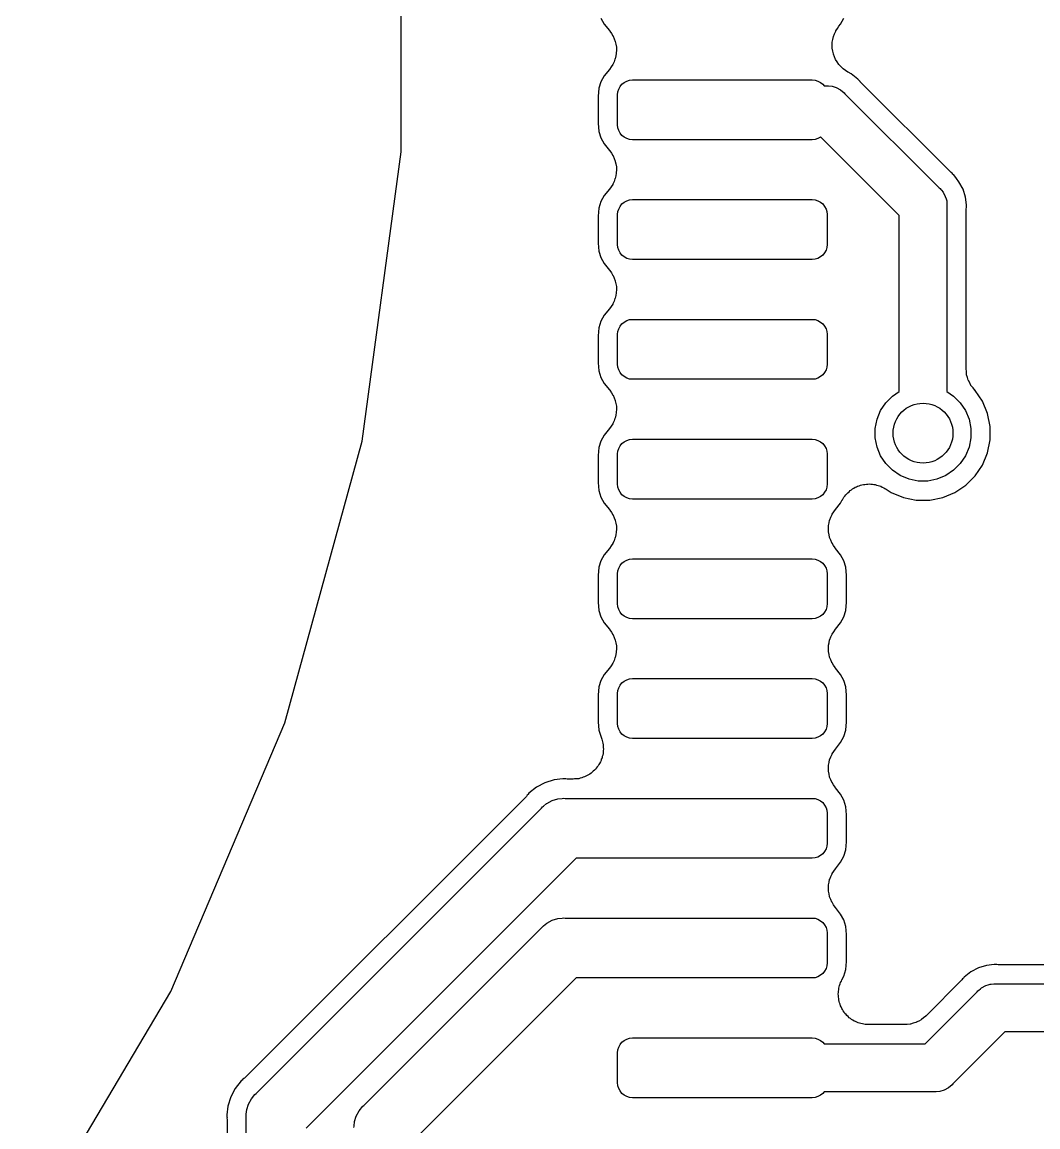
# Model space of a CAD drawing. Extents: x 115.8 to 161.5, y -138.1 to -92.5.
# Drawn here: x 146.189 to 150.429, y -119.947 to -115.334 of the extents above; entities that cross this region are included whole.
import ezdxf

# ---------------------------------------------------------------- set-up
doc = ezdxf.new("R2010")
doc.units = 0
doc.layers.add('BLACK', color=7, linetype='CONTINUOUS')

msp = doc.modelspace()

# ---------------------------------------------------------------- linework, layer by layer
at = {"layer": 'BLACK', "linetype": 'CONTINUOUS'}
for p, q in [((147.771, -115.875), (147.771, -114.655)), ((148.605, -115.317), (148.619, -115.342)), ((149.606, -115.342), (149.62, -115.317)), ((148.619, -115.342), (148.641, -115.369)), ((148.641, -115.369), (148.642, -115.37)), ((148.642, -115.37), (148.642, -115.37)), ((148.642, -115.37), (148.642, -115.37)), ((148.642, -115.37), (148.642, -115.371)), ((148.642, -115.371), (148.649, -115.381)), ((148.649, -115.381), (148.655, -115.391)), ((149.576, -115.393), (149.581, -115.382)), ((149.581, -115.382), (149.586, -115.371)), ((149.586, -115.37), (149.593, -115.36)), ((149.586, -115.371), (149.586, -115.37)), ((149.586, -115.371), (149.586, -115.371)), ((149.593, -115.36), (149.599, -115.35)), ((149.599, -115.35), (149.606, -115.342)), ((148.655, -115.391), (148.656, -115.391)), ((148.656, -115.391), (148.656, -115.392)), ((148.656, -115.392), (148.66, -115.403)), ((148.66, -115.403), (148.665, -115.414)), ((148.665, -115.414), (148.665, -115.414)), ((148.665, -115.414), (148.665, -115.415)), ((148.665, -115.415), (148.667, -115.426)), ((148.667, -115.426), (148.67, -115.438)), ((149.571, -115.417), (149.574, -115.406)), ((149.571, -115.418), (149.571, -115.417)), ((149.571, -115.43), (149.571, -115.418)), ((149.571, -115.418), (149.571, -115.418)), ((149.574, -115.406), (149.576, -115.394)), ((149.576, -115.394), (149.576, -115.393)), ((149.576, -115.393), (149.576, -115.393)), ((148.667, -115.475), (148.665, -115.487)), ((148.669, -115.464), (148.667, -115.475)), ((148.67, -115.451), (148.669, -115.463)), ((148.669, -115.463), (148.669, -115.463)), ((148.669, -115.463), (148.669, -115.464)), ((148.67, -115.438), (148.67, -115.438)), ((148.67, -115.438), (148.67, -115.439)), ((148.67, -115.439), (148.67, -115.451)), ((149.571, -115.442), (149.571, -115.43)), ((149.571, -115.443), (149.571, -115.442)), ((149.571, -115.442), (149.571, -115.442)), ((149.573, -115.455), (149.571, -115.443)), ((149.576, -115.466), (149.573, -115.455)), ((149.576, -115.467), (149.576, -115.466)), ((149.58, -115.478), (149.576, -115.467)), ((149.576, -115.467), (149.576, -115.467)), ((148.648, -115.521), (148.641, -115.531)), ((148.655, -115.511), (148.648, -115.521)), ((148.66, -115.499), (148.655, -115.51)), ((148.655, -115.51), (148.655, -115.51)), ((148.655, -115.51), (148.655, -115.511)), ((148.664, -115.488), (148.66, -115.499)), ((148.665, -115.487), (148.664, -115.488)), ((148.664, -115.488), (148.664, -115.488)), ((149.585, -115.489), (149.58, -115.478)), ((149.585, -115.49), (149.585, -115.489)), ((149.592, -115.5), (149.585, -115.49)), ((149.585, -115.49), (149.585, -115.49)), ((149.598, -115.51), (149.592, -115.5)), ((149.599, -115.51), (149.598, -115.51)), ((149.599, -115.511), (149.599, -115.51)), ((149.607, -115.519), (149.599, -115.511)), ((149.616, -115.528), (149.607, -115.519)), ((148.619, -115.558), (148.605, -115.583)), ((148.641, -115.531), (148.619, -115.558)), ((149.626, -115.535), (149.616, -115.528)), ((149.616, -115.528), (149.616, -115.528)), ((149.616, -115.528), (149.616, -115.528)), ((149.636, -115.542), (149.626, -115.535)), ((149.637, -115.542), (149.636, -115.542)), ((149.638, -115.543), (149.637, -115.542)), ((149.637, -115.542), (149.637, -115.542)), ((149.637, -115.542), (149.637, -115.542)), ((149.65, -115.55), (149.638, -115.543)), ((149.678, -115.572), (149.65, -115.55)), ((148.597, -115.61), (148.594, -115.644)), ((148.605, -115.583), (148.597, -115.61)), ((148.676, -115.625), (148.68, -115.614)), ((148.68, -115.614), (148.686, -115.603)), ((148.686, -115.603), (148.693, -115.593)), ((148.693, -115.593), (148.703, -115.586)), ((148.703, -115.586), (148.714, -115.58)), ((148.714, -115.58), (148.725, -115.576)), ((148.725, -115.576), (148.737, -115.575)), ((148.737, -115.575), (149.487, -115.575)), ((149.487, -115.575), (149.5, -115.576)), ((149.5, -115.576), (149.511, -115.58)), ((149.511, -115.58), (149.522, -115.586)), ((149.522, -115.586), (149.532, -115.593)), ((149.532, -115.593), (149.537, -115.6)), ((149.537, -115.6), (149.545, -115.6)), ((149.545, -115.6), (149.55, -115.6)), ((149.55, -115.6), (149.555, -115.6)), ((149.555, -115.6), (149.555, -115.6)), ((149.555, -115.6), (149.57, -115.601)), ((149.57, -115.601), (149.588, -115.607)), ((149.588, -115.607), (149.606, -115.616)), ((149.68, -115.574), (149.678, -115.572)), ((149.683, -115.578), (149.68, -115.574)), ((149.687, -115.582), (149.683, -115.578)), ((149.688, -115.583), (149.687, -115.582)), ((150.067, -115.962), (149.688, -115.583)), ((148.594, -115.644), (148.594, -115.756)), ((148.675, -115.637), (148.676, -115.625)), ((148.675, -115.762), (148.675, -115.637)), ((149.606, -115.616), (149.621, -115.629)), ((149.621, -115.629), (149.624, -115.633)), ((149.624, -115.633), (150.017, -116.026)), ((148.594, -115.756), (148.597, -115.79)), ((148.597, -115.79), (148.605, -115.817)), ((148.676, -115.775), (148.675, -115.762)), ((148.68, -115.786), (148.676, -115.775)), ((148.686, -115.797), (148.68, -115.786)), ((148.693, -115.807), (148.686, -115.797)), ((148.605, -115.817), (148.619, -115.842)), ((148.619, -115.842), (148.641, -115.869)), ((148.703, -115.814), (148.693, -115.807)), ((148.714, -115.82), (148.703, -115.814)), ((148.725, -115.824), (148.714, -115.82)), ((148.737, -115.825), (148.725, -115.824)), ((149.487, -115.825), (148.737, -115.825)), ((149.5, -115.824), (149.487, -115.825)), ((149.511, -115.82), (149.5, -115.824)), ((149.522, -115.814), (149.511, -115.82)), ((149.523, -115.814), (149.522, -115.814)), ((149.85, -116.141), (149.523, -115.814)), ((147.608, -117.083), (147.771, -115.875)), ((148.641, -115.869), (148.642, -115.87)), ((148.642, -115.87), (148.642, -115.87)), ((148.642, -115.87), (148.642, -115.87)), ((148.642, -115.87), (148.642, -115.871)), ((148.642, -115.871), (148.649, -115.881)), ((148.649, -115.881), (148.655, -115.891)), ((148.655, -115.891), (148.656, -115.891)), ((148.656, -115.891), (148.656, -115.892)), ((148.656, -115.892), (148.66, -115.903)), ((148.66, -115.903), (148.665, -115.914)), ((148.665, -115.914), (148.665, -115.914)), ((148.665, -115.914), (148.665, -115.915)), ((148.665, -115.915), (148.667, -115.926)), ((148.667, -115.926), (148.67, -115.938)), ((148.667, -115.975), (148.665, -115.987)), ((148.669, -115.964), (148.667, -115.975)), ((148.67, -115.951), (148.669, -115.963)), ((148.669, -115.963), (148.669, -115.963)), ((148.669, -115.963), (148.669, -115.964)), ((148.67, -115.938), (148.67, -115.938)), ((148.67, -115.938), (148.67, -115.939)), ((148.67, -115.939), (148.67, -115.951)), ((150.071, -115.965), (150.067, -115.962)), ((150.074, -115.969), (150.071, -115.965)), ((150.076, -115.97), (150.074, -115.969)), ((150.078, -115.972), (150.076, -115.97)), ((150.09, -115.987), (150.078, -115.972)), ((148.648, -116.021), (148.641, -116.031)), ((148.655, -116.011), (148.648, -116.021)), ((148.66, -115.999), (148.655, -116.01)), ((148.655, -116.01), (148.655, -116.01)), ((148.655, -116.01), (148.655, -116.011)), ((148.664, -115.988), (148.66, -115.999)), ((148.665, -115.987), (148.664, -115.988)), ((148.664, -115.988), (148.664, -115.988)), ((150.017, -116.026), (150.021, -116.029)), ((150.021, -116.029), (150.024, -116.033)), ((150.1, -116), (150.09, -115.987)), ((150.09, -115.987), (150.09, -115.987)), ((150.117, -116.031), (150.1, -116)), ((148.619, -116.058), (148.605, -116.083)), ((148.641, -116.031), (148.619, -116.058)), ((148.725, -116.076), (148.737, -116.075)), ((148.737, -116.075), (149.487, -116.075)), ((149.487, -116.075), (149.5, -116.076)), ((150.024, -116.033), (150.024, -116.033)), ((150.024, -116.033), (150.027, -116.036)), ((150.027, -116.036), (150.034, -116.044)), ((150.034, -116.044), (150.043, -116.062)), ((150.043, -116.062), (150.046, -116.071)), ((150.046, -116.071), (150.049, -116.08)), ((150.127, -116.065), (150.117, -116.031)), ((150.131, -116.097), (150.127, -116.065)), ((148.597, -116.11), (148.594, -116.144)), ((148.605, -116.083), (148.597, -116.11)), ((148.676, -116.125), (148.68, -116.114)), ((148.68, -116.114), (148.686, -116.103)), ((148.686, -116.103), (148.693, -116.093)), ((148.693, -116.093), (148.703, -116.086)), ((148.703, -116.086), (148.714, -116.08)), ((148.714, -116.08), (148.725, -116.076)), ((149.5, -116.076), (149.511, -116.08)), ((149.511, -116.08), (149.522, -116.086)), ((149.522, -116.086), (149.532, -116.093)), ((149.532, -116.093), (149.539, -116.103)), ((149.539, -116.103), (149.545, -116.114)), ((149.545, -116.114), (149.549, -116.125)), ((150.049, -116.08), (150.049, -116.08)), ((150.049, -116.08), (150.05, -116.095)), ((150.05, -116.095), (150.05, -116.095)), ((150.05, -116.095), (150.05, -116.1)), ((150.05, -116.1), (150.05, -116.105)), ((150.05, -116.105), (150.05, -116.876)), ((150.13, -116.113), (150.131, -116.108)), ((150.13, -116.115), (150.13, -116.113)), ((150.13, -116.781), (150.13, -116.115)), ((150.131, -116.1), (150.131, -116.097)), ((150.131, -116.097), (150.131, -116.097)), ((150.131, -116.103), (150.131, -116.1)), ((150.131, -116.108), (150.131, -116.103)), ((148.594, -116.144), (148.594, -116.256)), ((148.675, -116.137), (148.676, -116.125)), ((148.675, -116.262), (148.675, -116.137)), ((149.549, -116.125), (149.55, -116.137)), ((149.55, -116.137), (149.55, -116.262)), ((149.85, -116.876), (149.85, -116.141)), ((148.594, -116.256), (148.597, -116.29)), ((148.597, -116.29), (148.605, -116.317)), ((148.676, -116.275), (148.675, -116.262)), ((148.68, -116.286), (148.676, -116.275)), ((148.686, -116.297), (148.68, -116.286)), ((148.693, -116.307), (148.686, -116.297)), ((149.539, -116.297), (149.532, -116.307)), ((149.545, -116.286), (149.539, -116.297)), ((149.549, -116.275), (149.545, -116.286)), ((149.55, -116.262), (149.549, -116.275)), ((148.605, -116.317), (148.619, -116.342)), ((148.619, -116.342), (148.641, -116.369)), ((148.703, -116.314), (148.693, -116.307)), ((148.714, -116.32), (148.703, -116.314)), ((148.725, -116.324), (148.714, -116.32)), ((148.737, -116.325), (148.725, -116.324)), ((149.487, -116.325), (148.737, -116.325)), ((149.5, -116.324), (149.487, -116.325)), ((149.511, -116.32), (149.5, -116.324)), ((149.522, -116.314), (149.511, -116.32)), ((149.532, -116.307), (149.522, -116.314)), ((148.641, -116.369), (148.642, -116.37)), ((148.642, -116.37), (148.642, -116.37)), ((148.642, -116.37), (148.642, -116.37)), ((148.642, -116.37), (148.642, -116.371)), ((148.642, -116.371), (148.649, -116.381)), ((148.649, -116.381), (148.655, -116.391)), ((148.655, -116.391), (148.656, -116.391)), ((148.656, -116.391), (148.656, -116.392)), ((148.656, -116.392), (148.66, -116.403)), ((148.66, -116.403), (148.665, -116.414)), ((148.665, -116.414), (148.665, -116.414)), ((148.665, -116.414), (148.665, -116.415)), ((148.665, -116.415), (148.667, -116.426)), ((148.667, -116.426), (148.67, -116.438)), ((148.67, -116.438), (148.67, -116.438)), ((148.67, -116.438), (148.67, -116.439)), ((148.67, -116.439), (148.67, -116.451)), ((148.664, -116.488), (148.66, -116.499)), ((148.665, -116.487), (148.664, -116.488)), ((148.664, -116.488), (148.664, -116.488)), ((148.667, -116.475), (148.665, -116.487)), ((148.669, -116.464), (148.667, -116.475)), ((148.67, -116.451), (148.669, -116.463)), ((148.669, -116.463), (148.669, -116.463)), ((148.669, -116.463), (148.669, -116.464)), ((148.641, -116.531), (148.619, -116.558)), ((148.648, -116.521), (148.641, -116.531)), ((148.655, -116.511), (148.648, -116.521)), ((148.66, -116.499), (148.655, -116.51)), ((148.655, -116.51), (148.655, -116.51)), ((148.655, -116.51), (148.655, -116.511)), ((148.605, -116.583), (148.597, -116.61)), ((148.619, -116.558), (148.605, -116.583)), ((148.703, -116.586), (148.714, -116.58)), ((148.714, -116.58), (148.725, -116.576)), ((148.725, -116.576), (148.737, -116.575)), ((148.737, -116.575), (149.487, -116.575)), ((149.487, -116.575), (149.5, -116.576)), ((149.5, -116.576), (149.511, -116.58)), ((149.511, -116.58), (149.522, -116.586)), ((148.597, -116.61), (148.594, -116.644)), ((148.675, -116.637), (148.676, -116.625)), ((148.676, -116.625), (148.68, -116.614)), ((148.68, -116.614), (148.686, -116.603)), ((148.686, -116.603), (148.693, -116.593)), ((148.693, -116.593), (148.703, -116.586)), ((149.522, -116.586), (149.532, -116.593)), ((149.532, -116.593), (149.539, -116.603)), ((149.539, -116.603), (149.545, -116.614)), ((149.545, -116.614), (149.549, -116.625)), ((149.549, -116.625), (149.55, -116.637)), ((148.594, -116.644), (148.594, -116.756)), ((148.675, -116.762), (148.675, -116.637)), ((149.55, -116.637), (149.55, -116.762)), ((148.594, -116.756), (148.597, -116.79)), ((148.676, -116.775), (148.675, -116.762)), ((149.55, -116.762), (149.549, -116.775)), ((148.597, -116.79), (148.605, -116.817)), ((148.68, -116.786), (148.676, -116.775)), ((148.686, -116.797), (148.68, -116.786)), ((148.693, -116.807), (148.686, -116.797)), ((148.703, -116.814), (148.693, -116.807)), ((149.532, -116.807), (149.522, -116.814)), ((149.539, -116.797), (149.532, -116.807)), ((149.545, -116.786), (149.539, -116.797)), ((149.549, -116.775), (149.545, -116.786)), ((150.131, -116.793), (150.13, -116.781)), ((150.132, -116.805), (150.131, -116.793)), ((150.132, -116.806), (150.132, -116.805)), ((150.132, -116.805), (150.132, -116.805)), ((150.136, -116.817), (150.132, -116.806)), ((148.605, -116.817), (148.619, -116.842)), ((148.619, -116.842), (148.641, -116.869)), ((148.714, -116.82), (148.703, -116.814)), ((148.725, -116.824), (148.714, -116.82)), ((148.737, -116.825), (148.725, -116.824)), ((149.487, -116.825), (148.737, -116.825)), ((149.5, -116.824), (149.487, -116.825)), ((149.511, -116.82), (149.5, -116.824)), ((149.522, -116.814), (149.511, -116.82)), ((150.139, -116.829), (150.136, -116.817)), ((150.14, -116.83), (150.139, -116.829)), ((150.139, -116.829), (150.139, -116.829)), ((150.145, -116.84), (150.14, -116.83)), ((150.15, -116.851), (150.145, -116.84)), ((150.151, -116.851), (150.15, -116.851)), ((150.151, -116.852), (150.151, -116.851)), ((150.159, -116.861), (150.151, -116.852)), ((148.641, -116.869), (148.642, -116.87)), ((148.642, -116.87), (148.642, -116.87)), ((148.642, -116.87), (148.642, -116.87)), ((148.642, -116.87), (148.642, -116.871)), ((148.642, -116.871), (148.649, -116.881)), ((148.649, -116.881), (148.655, -116.891)), ((148.655, -116.891), (148.656, -116.891)), ((148.656, -116.891), (148.656, -116.892)), ((148.656, -116.892), (148.66, -116.903)), ((148.66, -116.903), (148.665, -116.914)), ((149.795, -116.923), (149.823, -116.895)), ((149.823, -116.895), (149.85, -116.876)), ((150.05, -116.876), (150.077, -116.895)), ((150.077, -116.895), (150.105, -116.923)), ((150.166, -116.87), (150.159, -116.861)), ((150.167, -116.871), (150.166, -116.87)), ((150.167, -116.872), (150.167, -116.871)), ((150.167, -116.871), (150.167, -116.871)), ((150.167, -116.871), (150.167, -116.871)), ((150.167, -116.871), (150.167, -116.871)), ((150.198, -116.917), (150.167, -116.872)), ((148.665, -116.914), (148.665, -116.914)), ((148.665, -116.914), (148.665, -116.915)), ((148.665, -116.915), (148.667, -116.926)), ((148.667, -116.926), (148.67, -116.938)), ((148.67, -116.951), (148.669, -116.963)), ((148.67, -116.938), (148.67, -116.938)), ((148.67, -116.938), (148.67, -116.939)), ((148.67, -116.939), (148.67, -116.951)), ((149.773, -116.955), (149.795, -116.923)), ((150.105, -116.923), (150.127, -116.955)), ((150.219, -116.968), (150.198, -116.917)), ((148.664, -116.988), (148.66, -116.999)), ((148.665, -116.987), (148.664, -116.988)), ((148.664, -116.988), (148.664, -116.988)), ((148.667, -116.975), (148.665, -116.987)), ((148.669, -116.964), (148.667, -116.975)), ((148.669, -116.963), (148.669, -116.963)), ((148.669, -116.963), (148.669, -116.964)), ((149.75, -117.03), (149.758, -116.992)), ((149.758, -116.992), (149.773, -116.955)), ((150.127, -116.955), (150.142, -116.992)), ((150.142, -116.992), (150.15, -117.03)), ((150.23, -117.022), (150.219, -116.968)), ((148.641, -117.031), (148.619, -117.058)), ((148.648, -117.021), (148.641, -117.031)), ((148.655, -117.011), (148.648, -117.021)), ((148.66, -116.999), (148.655, -117.01)), ((148.655, -117.01), (148.655, -117.01)), ((148.655, -117.01), (148.655, -117.011)), ((149.75, -117.07), (149.75, -117.03)), ((150.15, -117.03), (150.15, -117.07)), ((150.23, -117.078), (150.23, -117.022)), ((147.286, -118.259), (147.608, -117.083)), ((148.605, -117.083), (148.597, -117.11)), ((148.619, -117.058), (148.605, -117.083)), ((148.693, -117.093), (148.703, -117.086)), ((148.703, -117.086), (148.714, -117.08)), ((148.714, -117.08), (148.725, -117.076)), ((148.725, -117.076), (148.737, -117.075)), ((148.737, -117.075), (149.487, -117.075)), ((149.487, -117.075), (149.5, -117.076)), ((149.5, -117.076), (149.511, -117.08)), ((149.511, -117.08), (149.522, -117.086)), ((149.522, -117.086), (149.532, -117.093)), ((149.758, -117.108), (149.75, -117.07)), ((150.15, -117.07), (150.142, -117.108)), ((150.219, -117.132), (150.23, -117.078)), ((148.597, -117.11), (148.594, -117.144)), ((148.675, -117.137), (148.676, -117.125)), ((148.676, -117.125), (148.68, -117.114)), ((148.68, -117.114), (148.686, -117.103)), ((148.686, -117.103), (148.693, -117.093)), ((149.532, -117.093), (149.539, -117.103)), ((149.539, -117.103), (149.545, -117.114)), ((149.545, -117.114), (149.549, -117.125)), ((149.549, -117.125), (149.55, -117.137)), ((149.773, -117.145), (149.758, -117.108)), ((150.142, -117.108), (150.127, -117.145)), ((150.198, -117.183), (150.219, -117.132)), ((148.594, -117.144), (148.594, -117.256)), ((148.675, -117.262), (148.675, -117.137)), ((149.55, -117.137), (149.55, -117.262)), ((149.795, -117.177), (149.773, -117.145)), ((149.823, -117.205), (149.795, -117.177)), ((150.105, -117.177), (150.077, -117.205)), ((150.127, -117.145), (150.105, -117.177)), ((149.855, -117.227), (149.823, -117.205)), ((149.892, -117.242), (149.855, -117.227)), ((150.045, -117.227), (150.008, -117.242)), ((150.077, -117.205), (150.045, -117.227)), ((150.128, -117.267), (150.167, -117.228)), ((150.167, -117.228), (150.198, -117.183)), ((148.594, -117.256), (148.597, -117.29)), ((148.676, -117.275), (148.675, -117.262)), ((148.68, -117.286), (148.676, -117.275)), ((149.549, -117.275), (149.545, -117.286)), ((149.55, -117.262), (149.549, -117.275)), ((149.666, -117.276), (149.672, -117.274)), ((149.672, -117.274), (149.677, -117.272)), ((149.677, -117.272), (149.683, -117.27)), ((149.683, -117.27), (149.689, -117.267)), ((149.689, -117.267), (149.695, -117.266)), ((149.695, -117.266), (149.701, -117.265)), ((149.701, -117.265), (149.707, -117.264)), ((149.707, -117.264), (149.714, -117.263)), ((149.714, -117.263), (149.72, -117.263)), ((149.72, -117.263), (149.725, -117.262)), ((149.725, -117.262), (149.732, -117.263)), ((149.732, -117.263), (149.739, -117.263)), ((149.739, -117.263), (149.744, -117.264)), ((149.744, -117.264), (149.75, -117.265)), ((149.75, -117.265), (149.756, -117.267)), ((149.756, -117.267), (149.763, -117.268)), ((149.763, -117.268), (149.768, -117.27)), ((149.768, -117.27), (149.774, -117.272)), ((149.774, -117.272), (149.78, -117.275)), ((149.78, -117.275), (149.786, -117.278)), ((149.93, -117.25), (149.892, -117.242)), ((149.97, -117.25), (149.93, -117.25)), ((150.008, -117.242), (149.97, -117.25)), ((150.083, -117.298), (150.128, -117.267)), ((148.597, -117.29), (148.605, -117.317)), ((148.605, -117.317), (148.619, -117.342)), ((148.686, -117.297), (148.68, -117.286)), ((148.693, -117.307), (148.686, -117.297)), ((148.703, -117.314), (148.693, -117.307)), ((148.714, -117.32), (148.703, -117.314)), ((148.725, -117.324), (148.714, -117.32)), ((149.511, -117.32), (149.5, -117.324)), ((149.522, -117.314), (149.511, -117.32)), ((149.532, -117.307), (149.522, -117.314)), ((149.539, -117.297), (149.532, -117.307)), ((149.545, -117.286), (149.539, -117.297)), ((149.617, -117.323), (149.62, -117.318)), ((149.62, -117.318), (149.624, -117.313)), ((149.624, -117.313), (149.628, -117.307)), ((149.628, -117.307), (149.632, -117.303)), ((149.632, -117.303), (149.636, -117.299)), ((149.636, -117.299), (149.641, -117.295)), ((149.641, -117.295), (149.646, -117.29)), ((149.646, -117.29), (149.651, -117.287)), ((149.651, -117.287), (149.655, -117.283)), ((149.655, -117.283), (149.661, -117.28)), ((149.661, -117.28), (149.666, -117.276)), ((149.786, -117.278), (149.79, -117.281)), ((149.79, -117.281), (149.796, -117.284)), ((149.796, -117.284), (149.817, -117.298)), ((149.817, -117.298), (149.868, -117.319)), ((149.868, -117.319), (149.922, -117.33)), ((149.978, -117.33), (150.032, -117.319)), ((150.032, -117.319), (150.083, -117.298)), ((148.619, -117.342), (148.641, -117.369)), ((148.737, -117.325), (148.725, -117.324)), ((149.487, -117.325), (148.737, -117.325)), ((149.5, -117.324), (149.487, -117.325)), ((149.584, -117.369), (149.606, -117.342)), ((149.606, -117.342), (149.613, -117.329)), ((149.613, -117.329), (149.614, -117.328)), ((149.614, -117.328), (149.617, -117.323)), ((149.922, -117.33), (149.978, -117.33)), ((148.641, -117.369), (148.642, -117.37)), ((148.642, -117.37), (148.642, -117.37)), ((148.642, -117.37), (148.642, -117.37)), ((148.642, -117.37), (148.642, -117.371)), ((148.642, -117.371), (148.649, -117.381)), ((148.649, -117.381), (148.655, -117.391)), ((148.655, -117.391), (148.656, -117.391)), ((148.656, -117.391), (148.656, -117.392)), ((148.656, -117.392), (148.66, -117.403)), ((148.66, -117.403), (148.665, -117.414)), ((149.558, -117.425), (149.56, -117.413)), ((149.56, -117.413), (149.561, -117.412)), ((149.561, -117.412), (149.565, -117.401)), ((149.561, -117.412), (149.561, -117.412)), ((149.565, -117.401), (149.57, -117.39)), ((149.57, -117.389), (149.577, -117.379)), ((149.57, -117.39), (149.57, -117.389)), ((149.57, -117.39), (149.57, -117.39)), ((149.577, -117.379), (149.584, -117.369)), ((148.665, -117.414), (148.665, -117.414)), ((148.665, -117.414), (148.665, -117.415)), ((148.665, -117.415), (148.667, -117.426)), ((148.667, -117.426), (148.67, -117.438)), ((148.67, -117.451), (148.669, -117.463)), ((148.67, -117.438), (148.67, -117.438)), ((148.67, -117.438), (148.67, -117.439)), ((148.67, -117.439), (148.67, -117.451)), ((149.555, -117.449), (149.556, -117.437)), ((149.555, -117.461), (149.555, -117.449)), ((149.556, -117.436), (149.558, -117.425)), ((149.556, -117.437), (149.556, -117.436)), ((149.556, -117.437), (149.556, -117.437)), ((148.66, -117.499), (148.655, -117.51)), ((148.664, -117.488), (148.66, -117.499)), ((148.665, -117.487), (148.664, -117.488)), ((148.664, -117.488), (148.664, -117.488)), ((148.667, -117.475), (148.665, -117.487)), ((148.669, -117.464), (148.667, -117.475)), ((148.669, -117.463), (148.669, -117.463)), ((148.669, -117.463), (148.669, -117.464)), ((149.555, -117.462), (149.555, -117.461)), ((149.558, -117.474), (149.555, -117.462)), ((149.555, -117.462), (149.555, -117.462)), ((149.56, -117.485), (149.558, -117.474)), ((149.56, -117.486), (149.56, -117.485)), ((149.565, -117.497), (149.56, -117.486)), ((149.56, -117.486), (149.56, -117.486)), ((149.569, -117.508), (149.565, -117.497)), ((148.641, -117.531), (148.619, -117.558)), ((148.648, -117.521), (148.641, -117.531)), ((148.655, -117.511), (148.648, -117.521)), ((148.655, -117.51), (148.655, -117.51)), ((148.655, -117.51), (148.655, -117.511)), ((149.569, -117.509), (149.569, -117.508)), ((149.57, -117.509), (149.569, -117.509)), ((149.576, -117.519), (149.57, -117.509)), ((149.583, -117.529), (149.576, -117.519)), ((149.583, -117.53), (149.583, -117.529)), ((149.584, -117.531), (149.583, -117.53)), ((149.583, -117.53), (149.583, -117.53)), ((149.583, -117.53), (149.583, -117.53)), ((149.606, -117.558), (149.584, -117.531)), ((148.605, -117.583), (148.597, -117.61)), ((148.619, -117.558), (148.605, -117.583)), ((148.686, -117.603), (148.693, -117.593)), ((148.693, -117.593), (148.703, -117.586)), ((148.703, -117.586), (148.714, -117.58)), ((148.714, -117.58), (148.725, -117.576)), ((148.725, -117.576), (148.737, -117.575)), ((148.737, -117.575), (149.487, -117.575)), ((149.487, -117.575), (149.5, -117.576)), ((149.5, -117.576), (149.511, -117.58)), ((149.511, -117.58), (149.522, -117.586)), ((149.522, -117.586), (149.532, -117.593)), ((149.532, -117.593), (149.539, -117.603)), ((149.62, -117.583), (149.606, -117.558)), ((149.628, -117.61), (149.62, -117.583)), ((148.597, -117.61), (148.594, -117.644)), ((148.594, -117.644), (148.594, -117.756)), ((148.675, -117.637), (148.676, -117.625)), ((148.675, -117.762), (148.675, -117.637)), ((148.676, -117.625), (148.68, -117.614)), ((148.68, -117.614), (148.686, -117.603)), ((149.539, -117.603), (149.545, -117.614)), ((149.545, -117.614), (149.549, -117.625)), ((149.549, -117.625), (149.55, -117.637)), ((149.55, -117.637), (149.55, -117.762)), ((149.631, -117.644), (149.628, -117.61)), ((149.631, -117.756), (149.631, -117.644)), ((148.594, -117.756), (148.597, -117.79)), ((148.676, -117.775), (148.675, -117.762)), ((148.68, -117.786), (148.676, -117.775)), ((149.549, -117.775), (149.545, -117.786)), ((149.55, -117.762), (149.549, -117.775)), ((149.628, -117.79), (149.631, -117.756)), ((148.597, -117.79), (148.605, -117.817)), ((148.605, -117.817), (148.619, -117.842)), ((148.686, -117.797), (148.68, -117.786)), ((148.693, -117.807), (148.686, -117.797)), ((148.703, -117.814), (148.693, -117.807)), ((148.714, -117.82), (148.703, -117.814)), ((148.725, -117.824), (148.714, -117.82)), ((148.737, -117.825), (148.725, -117.824)), ((149.487, -117.825), (148.737, -117.825)), ((149.5, -117.824), (149.487, -117.825)), ((149.511, -117.82), (149.5, -117.824)), ((149.522, -117.814), (149.511, -117.82)), ((149.532, -117.807), (149.522, -117.814)), ((149.539, -117.797), (149.532, -117.807)), ((149.545, -117.786), (149.539, -117.797)), ((149.606, -117.842), (149.62, -117.817)), ((149.62, -117.817), (149.628, -117.79)), ((148.619, -117.842), (148.641, -117.869)), ((148.641, -117.869), (148.642, -117.87)), ((148.642, -117.87), (148.642, -117.87)), ((148.642, -117.87), (148.642, -117.87)), ((148.642, -117.87), (148.642, -117.871)), ((148.642, -117.871), (148.649, -117.881)), ((149.577, -117.879), (149.584, -117.869)), ((149.584, -117.869), (149.606, -117.842)), ((148.649, -117.881), (148.655, -117.891)), ((148.655, -117.891), (148.656, -117.891)), ((148.656, -117.891), (148.656, -117.892)), ((148.656, -117.892), (148.66, -117.903)), ((148.66, -117.903), (148.665, -117.914)), ((148.665, -117.914), (148.665, -117.914)), ((148.665, -117.914), (148.665, -117.915)), ((148.665, -117.915), (148.667, -117.926)), ((149.558, -117.925), (149.56, -117.913)), ((149.56, -117.913), (149.561, -117.912)), ((149.561, -117.912), (149.565, -117.901)), ((149.561, -117.912), (149.561, -117.912)), ((149.565, -117.901), (149.57, -117.89)), ((149.57, -117.889), (149.577, -117.879)), ((149.57, -117.89), (149.57, -117.889)), ((149.57, -117.89), (149.57, -117.89)), ((148.667, -117.926), (148.67, -117.938)), ((148.669, -117.964), (148.667, -117.975)), ((148.67, -117.951), (148.669, -117.963)), ((148.669, -117.963), (148.669, -117.963)), ((148.669, -117.963), (148.669, -117.964)), ((148.67, -117.938), (148.67, -117.938)), ((148.67, -117.938), (148.67, -117.939)), ((148.67, -117.939), (148.67, -117.951)), ((149.555, -117.949), (149.556, -117.937)), ((149.555, -117.961), (149.555, -117.949)), ((149.555, -117.962), (149.555, -117.961)), ((149.558, -117.974), (149.555, -117.962)), ((149.555, -117.962), (149.555, -117.962)), ((149.556, -117.936), (149.558, -117.925)), ((149.556, -117.937), (149.556, -117.936)), ((149.556, -117.937), (149.556, -117.937)), ((148.655, -118.011), (148.648, -118.021)), ((148.66, -117.999), (148.655, -118.01)), ((148.655, -118.01), (148.655, -118.01)), ((148.655, -118.01), (148.655, -118.011)), ((148.664, -117.988), (148.66, -117.999)), ((148.665, -117.987), (148.664, -117.988)), ((148.664, -117.988), (148.664, -117.988)), ((148.667, -117.975), (148.665, -117.987)), ((149.56, -117.985), (149.558, -117.974)), ((149.56, -117.986), (149.56, -117.985)), ((149.565, -117.997), (149.56, -117.986)), ((149.56, -117.986), (149.56, -117.986)), ((149.569, -118.008), (149.565, -117.997)), ((149.569, -118.009), (149.569, -118.008)), ((149.57, -118.009), (149.569, -118.009)), ((149.576, -118.019), (149.57, -118.009)), ((148.619, -118.058), (148.605, -118.083)), ((148.641, -118.031), (148.619, -118.058)), ((148.648, -118.021), (148.641, -118.031)), ((149.583, -118.029), (149.576, -118.019)), ((149.583, -118.03), (149.583, -118.029)), ((149.584, -118.031), (149.583, -118.03)), ((149.583, -118.03), (149.583, -118.03)), ((149.583, -118.03), (149.583, -118.03)), ((149.606, -118.058), (149.584, -118.031)), ((149.62, -118.083), (149.606, -118.058)), ((148.605, -118.083), (148.597, -118.11)), ((148.68, -118.114), (148.686, -118.103)), ((148.686, -118.103), (148.693, -118.093)), ((148.693, -118.093), (148.703, -118.086)), ((148.703, -118.086), (148.714, -118.08)), ((148.714, -118.08), (148.725, -118.076)), ((148.725, -118.076), (148.737, -118.075)), ((148.737, -118.075), (149.487, -118.075)), ((149.487, -118.075), (149.5, -118.076)), ((149.5, -118.076), (149.511, -118.08)), ((149.511, -118.08), (149.522, -118.086)), ((149.522, -118.086), (149.532, -118.093)), ((149.532, -118.093), (149.539, -118.103)), ((149.539, -118.103), (149.545, -118.114)), ((149.628, -118.11), (149.62, -118.083)), ((148.597, -118.11), (148.594, -118.144)), ((148.594, -118.144), (148.594, -118.256)), ((148.675, -118.137), (148.676, -118.125)), ((148.675, -118.262), (148.675, -118.137)), ((148.676, -118.125), (148.68, -118.114)), ((149.545, -118.114), (149.549, -118.125)), ((149.549, -118.125), (149.55, -118.137)), ((149.55, -118.137), (149.55, -118.262)), ((149.631, -118.144), (149.628, -118.11)), ((149.631, -118.256), (149.631, -118.144)), ((146.81, -119.381), (147.286, -118.259)), ((148.594, -118.256), (148.597, -118.29)), ((148.597, -118.29), (148.609, -118.328)), ((148.676, -118.275), (148.675, -118.262)), ((148.68, -118.286), (148.676, -118.275)), ((148.686, -118.297), (148.68, -118.286)), ((149.545, -118.286), (149.539, -118.297)), ((149.549, -118.275), (149.545, -118.286)), ((149.55, -118.262), (149.549, -118.275)), ((149.62, -118.317), (149.628, -118.29)), ((149.628, -118.29), (149.631, -118.256)), ((148.609, -118.328), (148.611, -118.333)), ((148.611, -118.333), (148.612, -118.339)), ((148.693, -118.307), (148.686, -118.297)), ((148.703, -118.314), (148.693, -118.307)), ((148.714, -118.32), (148.703, -118.314)), ((148.725, -118.324), (148.714, -118.32)), ((148.737, -118.325), (148.725, -118.324)), ((149.487, -118.325), (148.737, -118.325)), ((149.5, -118.324), (149.487, -118.325)), ((149.511, -118.32), (149.5, -118.324)), ((149.522, -118.314), (149.511, -118.32)), ((149.532, -118.307), (149.522, -118.314)), ((149.539, -118.297), (149.532, -118.307)), ((149.606, -118.342), (149.62, -118.317)), ((148.612, -118.339), (148.613, -118.344)), ((148.613, -118.344), (148.614, -118.351)), ((148.614, -118.351), (148.615, -118.357)), ((148.615, -118.382), (148.614, -118.388)), ((148.615, -118.357), (148.615, -118.363)), ((148.615, -118.363), (148.616, -118.369)), ((148.616, -118.369), (148.615, -118.375)), ((148.615, -118.375), (148.615, -118.382)), ((149.57, -118.389), (149.577, -118.379)), ((149.577, -118.379), (149.584, -118.369)), ((149.584, -118.369), (149.606, -118.342)), ((148.603, -118.423), (148.6, -118.429)), ((148.606, -118.417), (148.603, -118.423)), ((148.607, -118.412), (148.606, -118.417)), ((148.61, -118.406), (148.607, -118.412)), ((148.611, -118.4), (148.61, -118.406)), ((148.613, -118.394), (148.611, -118.4)), ((148.614, -118.388), (148.613, -118.394)), ((149.556, -118.436), (149.558, -118.425)), ((149.558, -118.425), (149.56, -118.413)), ((149.56, -118.413), (149.561, -118.412)), ((149.561, -118.412), (149.565, -118.401)), ((149.561, -118.412), (149.561, -118.412)), ((149.565, -118.401), (149.57, -118.39)), ((149.57, -118.39), (149.57, -118.389)), ((149.57, -118.39), (149.57, -118.39)), ((148.559, -118.474), (148.553, -118.477)), ((148.564, -118.47), (148.559, -118.474)), ((148.568, -118.467), (148.564, -118.47)), ((148.573, -118.462), (148.568, -118.467)), ((148.578, -118.458), (148.573, -118.462)), ((148.582, -118.454), (148.578, -118.458)), ((148.586, -118.449), (148.582, -118.454)), ((148.59, -118.444), (148.586, -118.449)), ((148.594, -118.439), (148.59, -118.444)), ((148.597, -118.434), (148.594, -118.439)), ((148.6, -118.429), (148.597, -118.434)), ((149.555, -118.449), (149.556, -118.437)), ((149.555, -118.461), (149.555, -118.449)), ((149.555, -118.462), (149.555, -118.461)), ((149.558, -118.474), (149.555, -118.462)), ((149.555, -118.462), (149.555, -118.462)), ((149.556, -118.437), (149.556, -118.436)), ((149.556, -118.437), (149.556, -118.437)), ((149.56, -118.485), (149.558, -118.474)), ((148.371, -118.51), (148.336, -118.529)), ((148.41, -118.498), (148.371, -118.51)), ((148.446, -118.494), (148.41, -118.498)), ((148.45, -118.494), (148.446, -118.494)), ((148.446, -118.494), (148.446, -118.494)), ((148.454, -118.494), (148.45, -118.494)), ((148.459, -118.494), (148.454, -118.494)), ((148.465, -118.495), (148.459, -118.494)), ((148.466, -118.495), (148.465, -118.495)), ((148.489, -118.495), (148.466, -118.495)), ((148.495, -118.494), (148.489, -118.495)), ((148.5, -118.494), (148.495, -118.494)), ((148.507, -118.493), (148.5, -118.494)), ((148.513, -118.493), (148.507, -118.493)), ((148.519, -118.491), (148.513, -118.493)), ((148.525, -118.49), (148.519, -118.491)), ((148.531, -118.487), (148.525, -118.49)), ((148.537, -118.485), (148.531, -118.487)), ((148.542, -118.483), (148.537, -118.485)), ((148.548, -118.48), (148.542, -118.483)), ((148.553, -118.477), (148.548, -118.48)), ((149.56, -118.486), (149.56, -118.485)), ((149.565, -118.497), (149.56, -118.486)), ((149.56, -118.486), (149.56, -118.486)), ((149.569, -118.508), (149.565, -118.497)), ((149.569, -118.509), (149.569, -118.508)), ((149.57, -118.509), (149.569, -118.509)), ((149.576, -118.519), (149.57, -118.509)), ((149.583, -118.529), (149.576, -118.519)), ((148.297, -118.562), (148.294, -118.567)), ((148.301, -118.559), (148.297, -118.562)), ((148.302, -118.557), (148.301, -118.559)), ((148.304, -118.554), (148.302, -118.557)), ((148.336, -118.529), (148.304, -118.554)), ((149.583, -118.53), (149.583, -118.529)), ((149.584, -118.531), (149.583, -118.53)), ((149.583, -118.53), (149.583, -118.53)), ((149.583, -118.53), (149.583, -118.53)), ((149.606, -118.558), (149.584, -118.531)), ((149.62, -118.583), (149.606, -118.558)), ((148.294, -118.567), (147.117, -119.744)), ((148.357, -118.616), (148.361, -118.611)), ((148.361, -118.611), (148.366, -118.607)), ((148.366, -118.607), (148.378, -118.597)), ((148.366, -118.607), (148.366, -118.607)), ((148.378, -118.597), (148.38, -118.596)), ((148.38, -118.596), (148.402, -118.584)), ((148.402, -118.584), (148.425, -118.577)), ((148.425, -118.577), (148.444, -118.575)), ((148.444, -118.575), (148.45, -118.574)), ((148.444, -118.575), (148.444, -118.575)), ((148.45, -118.574), (148.456, -118.575)), ((148.456, -118.575), (149.487, -118.575)), ((149.487, -118.575), (149.5, -118.576)), ((149.5, -118.576), (149.511, -118.58)), ((149.511, -118.58), (149.522, -118.586)), ((149.522, -118.586), (149.532, -118.593)), ((149.532, -118.593), (149.539, -118.603)), ((149.539, -118.603), (149.545, -118.614)), ((149.628, -118.61), (149.62, -118.583)), ((149.631, -118.644), (149.628, -118.61)), ((147.166, -119.807), (148.357, -118.616)), ((149.545, -118.614), (149.549, -118.625)), ((149.549, -118.625), (149.55, -118.637)), ((149.55, -118.637), (149.55, -118.762)), ((149.631, -118.756), (149.631, -118.644)), ((149.539, -118.797), (149.532, -118.807)), ((149.545, -118.786), (149.539, -118.797)), ((149.549, -118.775), (149.545, -118.786)), ((149.55, -118.762), (149.549, -118.775)), ((149.62, -118.817), (149.628, -118.79)), ((149.628, -118.79), (149.631, -118.756)), ((148.502, -118.825), (147.375, -119.952)), ((149.487, -118.825), (148.502, -118.825)), ((149.5, -118.824), (149.487, -118.825)), ((149.511, -118.82), (149.5, -118.824)), ((149.522, -118.814), (149.511, -118.82)), ((149.532, -118.807), (149.522, -118.814)), ((149.584, -118.869), (149.606, -118.842)), ((149.606, -118.842), (149.62, -118.817)), ((149.57, -118.889), (149.577, -118.879)), ((149.57, -118.89), (149.57, -118.889)), ((149.577, -118.879), (149.584, -118.869)), ((149.556, -118.936), (149.558, -118.925)), ((149.556, -118.937), (149.556, -118.936)), ((149.558, -118.925), (149.56, -118.913)), ((149.56, -118.913), (149.561, -118.912)), ((149.561, -118.912), (149.565, -118.901)), ((149.561, -118.912), (149.561, -118.912)), ((149.565, -118.901), (149.57, -118.89)), ((149.57, -118.89), (149.57, -118.89)), ((149.555, -118.949), (149.556, -118.937)), ((149.555, -118.961), (149.555, -118.949)), ((149.555, -118.962), (149.555, -118.961)), ((149.558, -118.974), (149.555, -118.962)), ((149.555, -118.962), (149.555, -118.962)), ((149.556, -118.937), (149.556, -118.937)), ((149.56, -118.985), (149.558, -118.974)), ((149.56, -118.986), (149.56, -118.985)), ((149.565, -118.997), (149.56, -118.986)), ((149.56, -118.986), (149.56, -118.986)), ((149.569, -119.008), (149.565, -118.997)), ((149.569, -119.009), (149.569, -119.008)), ((149.57, -119.009), (149.569, -119.009)), ((149.576, -119.019), (149.57, -119.009)), ((149.583, -119.029), (149.576, -119.019)), ((148.444, -119.075), (148.45, -119.074)), ((148.45, -119.074), (148.456, -119.075)), ((149.583, -119.03), (149.583, -119.029)), ((149.584, -119.031), (149.583, -119.03)), ((149.583, -119.03), (149.583, -119.03)), ((149.583, -119.03), (149.583, -119.03)), ((149.606, -119.058), (149.584, -119.031)), ((149.62, -119.083), (149.606, -119.058)), ((147.616, -119.857), (148.357, -119.116)), ((148.357, -119.116), (148.361, -119.111)), ((148.361, -119.111), (148.366, -119.107)), ((148.366, -119.107), (148.38, -119.096)), ((148.366, -119.107), (148.366, -119.107)), ((148.38, -119.096), (148.402, -119.084)), ((148.402, -119.084), (148.425, -119.077)), ((148.425, -119.077), (148.444, -119.075)), ((148.444, -119.075), (148.444, -119.075)), ((148.456, -119.075), (149.487, -119.075)), ((149.487, -119.075), (149.5, -119.076)), ((149.5, -119.076), (149.511, -119.08)), ((149.511, -119.08), (149.522, -119.086)), ((149.522, -119.086), (149.532, -119.093)), ((149.532, -119.093), (149.539, -119.103)), ((149.539, -119.103), (149.545, -119.114)), ((149.545, -119.114), (149.549, -119.125)), ((149.628, -119.11), (149.62, -119.083)), ((149.631, -119.144), (149.628, -119.11)), ((149.549, -119.125), (149.55, -119.137)), ((149.55, -119.137), (149.55, -119.262)), ((149.631, -119.256), (149.631, -119.144)), ((149.628, -119.29), (149.631, -119.256)), ((149.539, -119.297), (149.532, -119.307)), ((149.545, -119.286), (149.539, -119.297)), ((149.549, -119.275), (149.545, -119.286)), ((149.55, -119.262), (149.549, -119.275)), ((149.62, -119.317), (149.628, -119.29)), ((150.15, -119.3), (150.122, -119.322)), ((150.181, -119.283), (150.15, -119.3)), ((150.215, -119.273), (150.181, -119.283)), ((150.247, -119.269), (150.215, -119.273)), ((150.25, -119.269), (150.247, -119.269)), ((150.247, -119.269), (150.247, -119.269)), ((150.253, -119.269), (150.25, -119.269)), ((150.258, -119.269), (150.253, -119.269)), ((150.263, -119.27), (150.258, -119.269)), ((150.265, -119.27), (150.263, -119.27)), ((151.802, -119.27), (150.265, -119.27)), ((148.502, -119.325), (147.825, -120.002)), ((149.487, -119.325), (148.502, -119.325)), ((149.5, -119.324), (149.487, -119.325)), ((149.511, -119.32), (149.5, -119.324)), ((149.522, -119.314), (149.511, -119.32)), ((149.532, -119.307), (149.522, -119.314)), ((149.601, -119.356), (149.604, -119.35)), ((149.604, -119.35), (149.606, -119.344)), ((149.606, -119.344), (149.609, -119.339)), ((149.609, -119.339), (149.611, -119.333)), ((149.611, -119.333), (149.62, -119.317)), ((150.112, -119.333), (149.963, -119.483)), ((150.115, -119.329), (150.112, -119.333)), ((150.119, -119.326), (150.115, -119.329)), ((150.12, -119.324), (150.119, -119.326)), ((150.122, -119.322), (150.12, -119.324)), ((150.222, -119.354), (150.23, -119.351)), ((150.23, -119.351), (150.234, -119.351)), ((150.234, -119.351), (150.245, -119.35)), ((150.245, -119.35), (150.245, -119.35)), ((150.245, -119.35), (150.25, -119.35)), ((150.25, -119.35), (150.255, -119.35)), ((150.255, -119.35), (151.867, -119.35)), ((146.189, -120.43), (146.81, -119.381)), ((149.596, -119.392), (149.597, -119.386)), ((149.597, -119.399), (149.596, -119.392)), ((149.597, -119.38), (149.598, -119.374)), ((149.597, -119.386), (149.597, -119.38)), ((149.598, -119.374), (149.599, -119.367)), ((149.599, -119.367), (149.6, -119.362)), ((149.6, -119.362), (149.601, -119.356)), ((149.959, -119.6), (150.176, -119.383)), ((150.176, -119.383), (150.179, -119.379)), ((150.179, -119.379), (150.183, -119.376)), ((150.183, -119.376), (150.19, -119.37)), ((150.183, -119.376), (150.183, -119.376)), ((150.19, -119.37), (150.194, -119.366)), ((150.194, -119.366), (150.212, -119.357)), ((150.212, -119.357), (150.222, -119.354)), ((149.597, -119.405), (149.597, -119.399)), ((149.598, -119.411), (149.597, -119.405)), ((149.598, -119.417), (149.598, -119.411)), ((149.6, -119.423), (149.598, -119.417)), ((149.601, -119.429), (149.6, -119.423)), ((149.604, -119.435), (149.601, -119.429)), ((149.605, -119.441), (149.604, -119.435)), ((149.608, -119.446), (149.605, -119.441)), ((149.611, -119.452), (149.608, -119.446)), ((149.614, -119.457), (149.611, -119.452)), ((149.617, -119.463), (149.614, -119.457)), ((149.621, -119.468), (149.617, -119.463)), ((149.624, -119.473), (149.621, -119.468)), ((149.629, -119.477), (149.624, -119.473)), ((149.632, -119.482), (149.629, -119.477)), ((149.637, -119.486), (149.632, -119.482)), ((149.642, -119.491), (149.637, -119.486)), ((149.961, -119.484), (149.952, -119.491)), ((149.962, -119.483), (149.961, -119.484)), ((149.963, -119.483), (149.962, -119.483)), ((149.962, -119.483), (149.962, -119.483)), ((149.962, -119.483), (149.962, -119.483)), ((149.647, -119.494), (149.642, -119.491)), ((149.651, -119.498), (149.647, -119.494)), ((149.657, -119.501), (149.651, -119.498)), ((149.662, -119.505), (149.657, -119.501)), ((149.668, -119.507), (149.662, -119.505)), ((149.673, -119.51), (149.668, -119.507)), ((149.679, -119.512), (149.673, -119.51)), ((149.685, -119.514), (149.679, -119.512)), ((149.691, -119.515), (149.685, -119.514)), ((149.697, -119.517), (149.691, -119.515)), ((149.703, -119.518), (149.697, -119.517)), ((149.709, -119.519), (149.703, -119.518)), ((149.715, -119.519), (149.709, -119.519)), ((149.721, -119.52), (149.715, -119.519)), ((149.723, -119.52), (149.721, -119.52)), ((149.873, -119.52), (149.723, -119.52)), ((149.884, -119.519), (149.873, -119.52)), ((149.896, -119.518), (149.884, -119.519)), ((149.897, -119.518), (149.896, -119.518)), ((149.898, -119.518), (149.897, -119.518)), ((149.909, -119.514), (149.898, -119.518)), ((149.92, -119.511), (149.909, -119.514)), ((149.921, -119.511), (149.92, -119.511)), ((149.932, -119.505), (149.921, -119.51)), ((149.921, -119.51), (149.921, -119.511)), ((149.942, -119.5), (149.932, -119.505)), ((149.943, -119.499), (149.942, -119.5)), ((149.952, -119.491), (149.943, -119.499)), ((149.943, -119.499), (149.943, -119.499)), ((148.703, -119.586), (148.714, -119.58)), ((148.714, -119.58), (148.725, -119.576)), ((148.725, -119.576), (148.737, -119.575)), ((148.737, -119.575), (149.487, -119.575)), ((149.487, -119.575), (149.5, -119.576)), ((149.5, -119.576), (149.511, -119.58)), ((149.511, -119.58), (149.522, -119.586)), ((150.291, -119.55), (150.074, -119.767)), ((151.806, -119.55), (150.291, -119.55)), ((148.675, -119.637), (148.676, -119.625)), ((148.676, -119.625), (148.68, -119.614)), ((148.68, -119.614), (148.686, -119.603)), ((148.686, -119.603), (148.693, -119.593)), ((148.693, -119.593), (148.703, -119.586)), ((149.522, -119.586), (149.532, -119.593)), ((149.532, -119.593), (149.537, -119.6)), ((149.537, -119.6), (149.959, -119.6)), ((148.675, -119.762), (148.675, -119.637)), ((147.104, -119.754), (147.079, -119.786)), ((147.107, -119.752), (147.104, -119.754)), ((147.111, -119.748), (147.107, -119.752)), ((147.115, -119.745), (147.111, -119.748)), ((147.117, -119.744), (147.115, -119.745)), ((148.676, -119.775), (148.675, -119.762)), ((147.079, -119.786), (147.06, -119.821)), ((147.146, -119.83), (147.161, -119.811)), ((147.161, -119.811), (147.166, -119.807)), ((148.68, -119.786), (148.676, -119.775)), ((148.686, -119.797), (148.68, -119.786)), ((148.693, -119.807), (148.686, -119.797)), ((148.703, -119.814), (148.693, -119.807)), ((149.532, -119.807), (149.522, -119.814)), ((149.537, -119.8), (149.532, -119.807)), ((149.995, -119.8), (149.537, -119.8)), ((150, -119.8), (149.995, -119.8)), ((150.005, -119.8), (150, -119.8)), ((150.02, -119.799), (150.005, -119.8)), ((150.005, -119.8), (150.005, -119.8)), ((150.038, -119.793), (150.02, -119.799)), ((150.056, -119.784), (150.038, -119.793)), ((150.071, -119.771), (150.056, -119.784)), ((150.074, -119.767), (150.071, -119.771)), ((147.06, -119.821), (147.048, -119.86)), ((147.127, -119.875), (147.134, -119.852)), ((147.134, -119.852), (147.146, -119.83)), ((147.611, -119.861), (147.616, -119.857)), ((148.714, -119.82), (148.703, -119.814)), ((148.725, -119.824), (148.714, -119.82)), ((148.737, -119.825), (148.725, -119.824)), ((149.487, -119.825), (148.737, -119.825)), ((149.5, -119.824), (149.487, -119.825)), ((149.511, -119.82), (149.5, -119.824)), ((149.522, -119.814), (149.511, -119.82)), ((147.048, -119.86), (147.044, -119.896)), ((147.044, -119.896), (147.044, -119.896)), ((147.044, -119.896), (147.044, -119.9)), ((147.044, -119.9), (147.044, -119.904)), ((147.044, -119.904), (147.045, -119.906)), ((147.124, -119.9), (147.125, -119.894)), ((147.125, -119.906), (147.124, -119.9)), ((147.125, -119.894), (147.127, -119.875)), ((147.125, -119.894), (147.125, -119.894)), ((147.577, -119.925), (147.584, -119.902)), ((147.584, -119.902), (147.596, -119.88)), ((147.596, -119.88), (147.611, -119.861)), ((147.045, -119.906), (147.044, -119.911)), ((147.044, -119.911), (147.045, -119.916)), ((147.045, -119.916), (147.045, -122.712)), ((147.125, -122.798), (147.125, -119.906)), ((147.574, -119.95), (147.575, -119.944)), ((147.575, -119.944), (147.577, -119.925)), ((147.575, -119.944), (147.575, -119.944))]:
    msp.add_line(p, q, dxfattribs=at)
at = {"layer": 'BLACK'}
msp.add_circle((149.95, -117.05), 0.125, dxfattribs=at)

doc.saveas('drawing.dxf')
